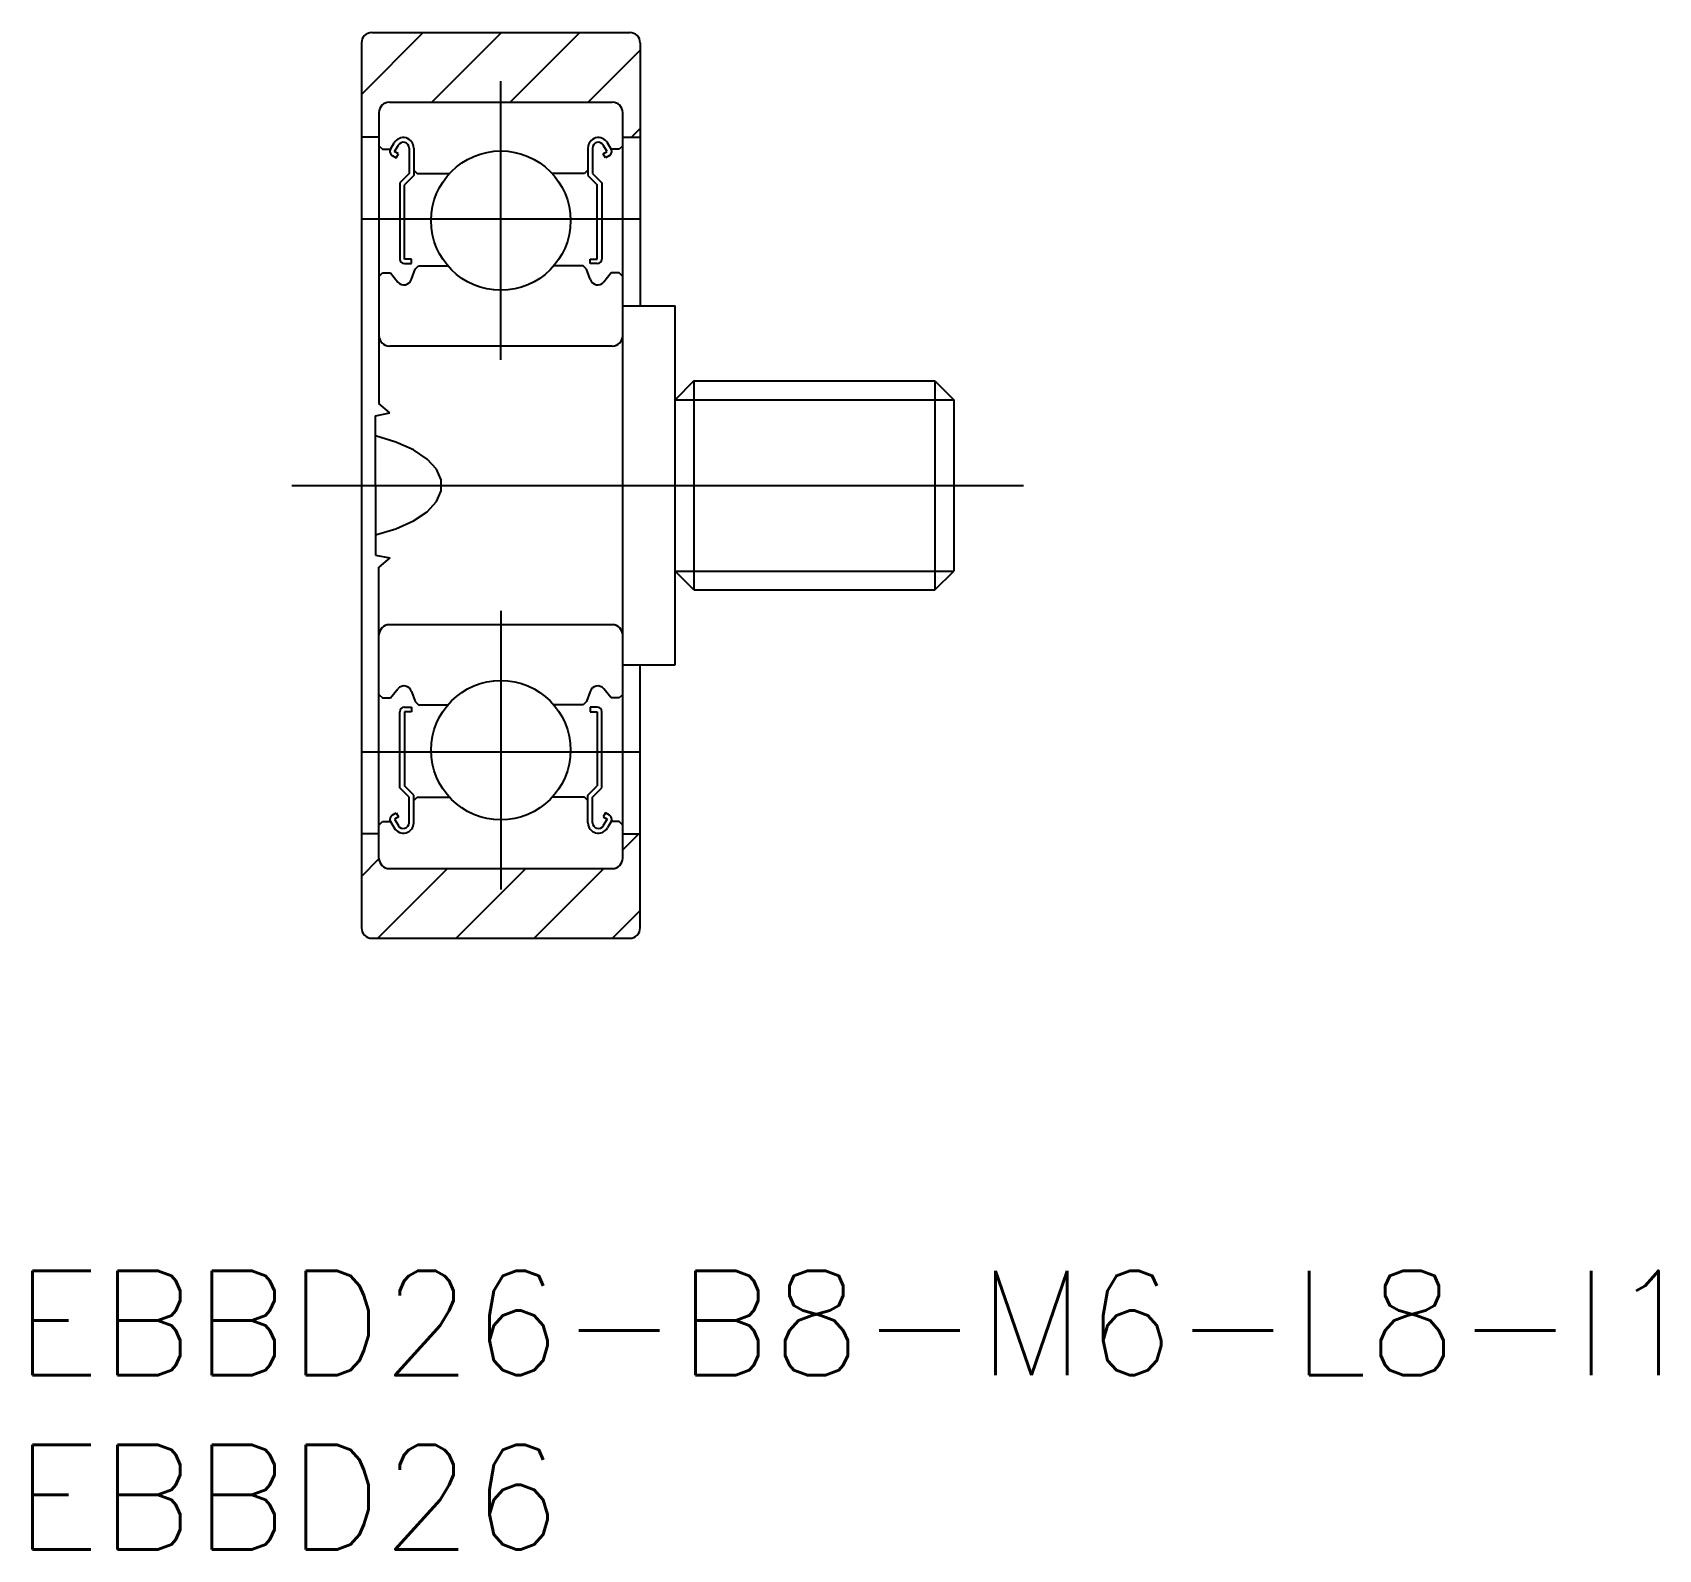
# Model space of a CAD drawing. Extents: x -9.4 to 37.2, y -30.5 to 13.
import ezdxf

# ---------------------------------------------------------------- set-up
doc = ezdxf.new("R2010")
doc.units = 0
doc.linetypes.add('CENTER', pattern=[50.8, 31.75, -6.35, 6.35, -6.35])
doc.linetypes.add('DASHED', pattern=[19.05, 12.7, -6.35])
doc.layers.get('0').update_dxf_attribs({"linetype": 'CONTINUOUS'})
doc.layers.add('CENTER', color=1, linetype='CONTINUOUS')
doc.styles.get("Standard").update_dxf_attribs({"font": 'txt.shx', "height": 3, "bigfont": 'bigfont.shx'})

msp = doc.modelspace()

# ---------------------------------------------------------------- linework, layer by layer
at = {"color": 3, "linetype": 'CONTINUOUS'}
for p, q in [((0, 11.225), (1.775, 13)), ((2.02, 11), (4.02, 13)), ((4.265, 11), (6.265, 13)), ((6.51, 11), (8, 12.49)), ((7.755, 10), (8, 10.245)), ((9, 2.459), (17, 2.459)), ((9, -2.458), (17, -2.458)), ((7.5, -10.461), (7.961, -10)), ((0, -11.225), (0.501, -10.724)), ((0.47, -13), (2.47, -11)), ((2.715, -13), (4.715, -11)), ((4.961, -13), (6.961, -11)), ((7.206, -13), (8, -12.206))]:
    msp.add_line(p, q, dxfattribs=at)
at = {"color": 7, "linetype": 'CONTINUOUS'}
for p, q in [((0, 12.7), (0, -12.7)), ((0.3, 13), (7.7, 13)), ((8, 12.7), (8, 5.15)), ((0.8, 11), (7.2, 11)), ((0.5, 10.7), (0.5, 2.348)), ((7.5, -10.7), (7.5, 10.7)), ((0.5, 10), (0, 10)), ((0.833, 9.65), (0.942, 9.834)), ((7.167, 9.65), (7.058, 9.834)), ((7.5, 10), (8, 10)), ((0.5, 9.75), (0.6, 9.65)), ((0.6, 9.65), (0.833, 9.65)), ((0.882, 9.468), (0.998, 9.401)), ((0.949, 9.583), (1.058, 9.767)), ((1.064, 9.517), (0.949, 9.583)), ((0.998, 9.401), (1.064, 9.517)), ((1.367, 9.684), (1.367, 8.95)), ((1.5, 9.684), (1.5, 8.895)), ((6.5, 9.684), (6.5, 8.895)), ((6.633, 9.684), (6.633, 8.95)), ((6.936, 9.517), (7.051, 9.583)), ((7.002, 9.401), (6.936, 9.517)), ((7.051, 9.583), (6.942, 9.767)), ((7.118, 9.468), (7.002, 9.401)), ((7.4, 9.65), (7.167, 9.65)), ((7.5, 9.75), (7.4, 9.65)), ((1.367, 8.95), (1.1, 8.683)), ((1.5, 8.895), (1.233, 8.628)), ((1.5, 9.05), (1.6, 8.95)), ((1.6, 8.95), (2.524, 8.95)), ((6.4, 8.95), (5.476, 8.95)), ((6.5, 9.05), (6.4, 8.95)), ((6.5, 8.895), (6.767, 8.628)), ((6.633, 8.95), (6.9, 8.683)), ((1.1, 8.683), (1.1, 6.498)), ((1.233, 6.498), (1.233, 8.628)), ((6.767, 6.498), (6.767, 8.628)), ((6.9, 8.683), (6.9, 6.498)), ((0.5, 6), (0.6, 6.1)), ((0.6, 6.1), (0.833, 6.1)), ((0.833, 6.1), (1.048, 5.838)), ((1.433, 6.498), (1.233, 6.498)), ((1.233, 6.365), (1.433, 6.365)), ((1.433, 6.365), (1.433, 6.498)), ((1.433, 5.917), (1.539, 6.206)), ((1.539, 6.206), (1.639, 6.3)), ((1.639, 6.3), (2.48, 6.3)), ((6.361, 6.3), (5.52, 6.3)), ((6.461, 6.206), (6.361, 6.3)), ((6.567, 5.917), (6.461, 6.206)), ((6.567, 6.498), (6.767, 6.498)), ((6.567, 6.365), (6.567, 6.498)), ((6.767, 6.365), (6.567, 6.365)), ((7.167, 6.1), (6.952, 5.838)), ((7.4, 6.1), (7.167, 6.1)), ((7.5, 6), (7.4, 6.1)), ((7.5, 5.15), (9, 5.15)), ((9, -5.15), (9, 5.15)), ((7.2, 4), (0.8, 4)), ((9.542, 3), (9, 2.459)), ((9.542, 3), (9.542, -3)), ((9.542, 3), (16.459, 3)), ((16.459, 3), (17, 2.459)), ((16.459, 3), (16.459, -3)), ((0.812, 2.08), (0.5, 2.348)), ((17, 2.459), (17, -2.458)), ((0.4, 2), (0.812, 2.08)), ((0.4, 0), (0.4, 2)), ((0.4, 0), (0.4, -2)), ((0.4, -2), (0.812, -2.08)), ((0.812, -2.08), (0.5, -2.348)), ((0.5, -10.7), (0.5, -2.348)), ((9.542, -3), (9, -2.458)), ((16.459, -3), (17, -2.458)), ((9.542, -3), (16.459, -3)), ((9.6, -3), (16.4, -3)), ((7.2, -4), (0.8, -4)), ((7.5, -5.15), (9, -5.15)), ((7.5, -5.35), (7.5, -5.35)), ((8, -12.7), (8, -5.15)), ((0.5, -6), (0.6, -6.1)), ((0.833, -6.1), (1.048, -5.838)), ((1.433, -5.917), (1.539, -6.206)), ((6.567, -5.917), (6.461, -6.206)), ((7.167, -6.1), (6.952, -5.838)), ((7.5, -6), (7.4, -6.1)), ((0.6, -6.1), (0.833, -6.1)), ((1.1, -8.683), (1.1, -6.498)), ((1.233, -6.365), (1.433, -6.365)), ((1.233, -6.498), (1.233, -8.628)), ((1.433, -6.498), (1.233, -6.498)), ((1.433, -6.365), (1.433, -6.498)), ((1.539, -6.206), (1.639, -6.3)), ((1.639, -6.3), (2.48, -6.3)), ((6.361, -6.3), (5.52, -6.3)), ((6.461, -6.206), (6.361, -6.3)), ((6.767, -6.365), (6.567, -6.365)), ((6.567, -6.365), (6.567, -6.498)), ((6.567, -6.498), (6.767, -6.498)), ((6.767, -6.498), (6.767, -8.628)), ((6.9, -8.683), (6.9, -6.498)), ((7.4, -6.1), (7.167, -6.1)), ((1.367, -8.95), (1.1, -8.683)), ((1.5, -8.895), (1.233, -8.628)), ((6.5, -8.895), (6.767, -8.628)), ((6.633, -8.95), (6.9, -8.683)), ((1.367, -9.684), (1.367, -8.95)), ((1.5, -9.684), (1.5, -8.895)), ((1.5, -9.05), (1.6, -8.95)), ((1.6, -8.95), (2.524, -8.95)), ((6.4, -8.95), (5.476, -8.95)), ((6.5, -9.05), (6.4, -8.95)), ((6.5, -9.684), (6.5, -8.895)), ((6.633, -9.684), (6.633, -8.95)), ((0.5, -9.75), (0.6, -9.65)), ((0.6, -9.65), (0.833, -9.65)), ((0.833, -9.65), (0.942, -9.834)), ((0.882, -9.468), (0.998, -9.401)), ((1.064, -9.517), (0.949, -9.583)), ((0.949, -9.583), (1.058, -9.767)), ((0.998, -9.401), (1.064, -9.517)), ((7.002, -9.401), (6.936, -9.517)), ((6.936, -9.517), (7.051, -9.583)), ((7.051, -9.583), (6.942, -9.767)), ((7.118, -9.468), (7.002, -9.401)), ((7.167, -9.65), (7.058, -9.834)), ((7.4, -9.65), (7.167, -9.65)), ((7.5, -9.75), (7.4, -9.65)), ((0.5, -10), (0, -10)), ((7.5, -10), (8, -10)), ((0.8, -11), (7.2, -11)), ((0.3, -13), (7.7, -13))]:
    msp.add_line(p, q, dxfattribs=at)
at = {"color": 3, "linetype": 'DASHED', "flags": 128}
msp.add_lwpolyline([(0.4, -1.422), (0.99, -1.244), (1.49, -1.019), (1.883, -0.756), (2.153, -0.465), (2.291, -0.157), (2.291, 0.157), (2.153, 0.465), (1.883, 0.756), (1.49, 1.019), (0.99, 1.244), (0.4, 1.422)], dxfattribs=at)
at = {"color": 7, "linetype": 'CONTINUOUS'}
for centre in [(4, 7.6), (4, -7.6)]:
    msp.add_circle(centre, 2, dxfattribs=at)
for centre, radius, start, end in [((0.3, 12.7), 0.3, 90, 180), ((7.7, 12.7), 0.3, 0, 90), ((0.8, 10.7), 0.3, 90, 180), ((7.2, 10.7), 0.3, 0, 90), ((1.201, 9.684), 0.299, 0, 150.0002), ((1.201, 9.684), 0.166, 0, 150.0044), ((6.799, 9.684), 0.299, 29.9998, 180), ((6.799, 9.684), 0.166, 29.9956, 180), ((0.949, 9.583), 0.133, 149.9969, 240.0013), ((7.051, 9.583), 0.133, 299.9987, 30.0031), ((1.233, 6.498), 0.133, 180, 270), ((6.767, 6.498), 0.133, 270, 360), ((1.219, 5.981), 0.224, 220.001, 343.1517), ((6.781, 5.981), 0.224, 196.8483, 319.999), ((0.8, 4.3), 0.3, 180, 270), ((7.2, 4.3), 0.3, 270, 0), ((0.8, -4.3), 0.3, 90, 180), ((7.2, -4.3), 0.3, 0, 90), ((1.219, -5.981), 0.224, 16.8483, 139.999), ((6.781, -5.981), 0.224, 40.001, 163.1517), ((1.233, -6.498), 0.133, 90, 180), ((6.767, -6.498), 0.133, 0, 90), ((0.949, -9.583), 0.133, 119.9987, 210.0031), ((1.201, -9.684), 0.299, 209.9998, 0), ((1.201, -9.684), 0.166, 209.9956, 0), ((6.799, -9.684), 0.299, 180, 330.0002), ((6.799, -9.684), 0.166, 180, 330.0044), ((7.051, -9.583), 0.133, 329.9969, 60.0013), ((0.8, -10.7), 0.3, 180, 270), ((7.2, -10.7), 0.3, 270, 0), ((0.3, -12.7), 0.3, 180, 270), ((7.7, -12.7), 0.3, 270, 0)]:
    msp.add_arc(centre, radius, start, end, dxfattribs=at)
at = {"layer": 'CENTER', "color": 1, "linetype": 'CENTER'}
for p, q in [((4, 3.6), (4, 11.6)), ((0.001, 7.647), (7.999, 7.647)), ((-2, 0), (19, 0)), ((4, -3.6), (4, -11.6)), ((0.001, -7.647), (7.999, -7.647))]:
    msp.add_line(p, q, dxfattribs=at)

# ---------------------------------------------------------------- texts
at = {"color": 7, "linetype": 'CONTINUOUS'}
for s, p in [('EBBD26-B8-M6-L8-l1', (-9.957, -25.545)), ('EBBD26', (-9.957, -30.545))]:
    msp.add_text(s, height=3, dxfattribs=at).set_placement(p)

doc.saveas('drawing.dxf')
